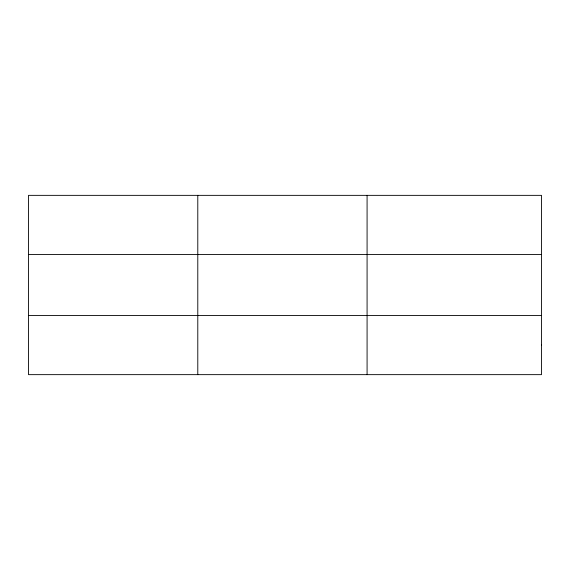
<?xml version="1.0" encoding="UTF-8"?>
<svg xmlns="http://www.w3.org/2000/svg" width="570" height="570" viewBox="0 0 570 570"><rect width="100%" height="100%" fill="white"/><g stroke="black" fill="none" stroke-linecap="round" stroke-linejoin="round"><path stroke-width="0.85" d="M197.79 195.353L197.79 374.647M367.08 195.353L367.08 374.647M28.5 254.519L541.5 254.519M28.5 315.481L541.5 315.481M541.5 345.064L541.5 374.647L28.5 374.647L28.5 195.353L541.5 195.353L541.5 345.064"/></g></svg>
